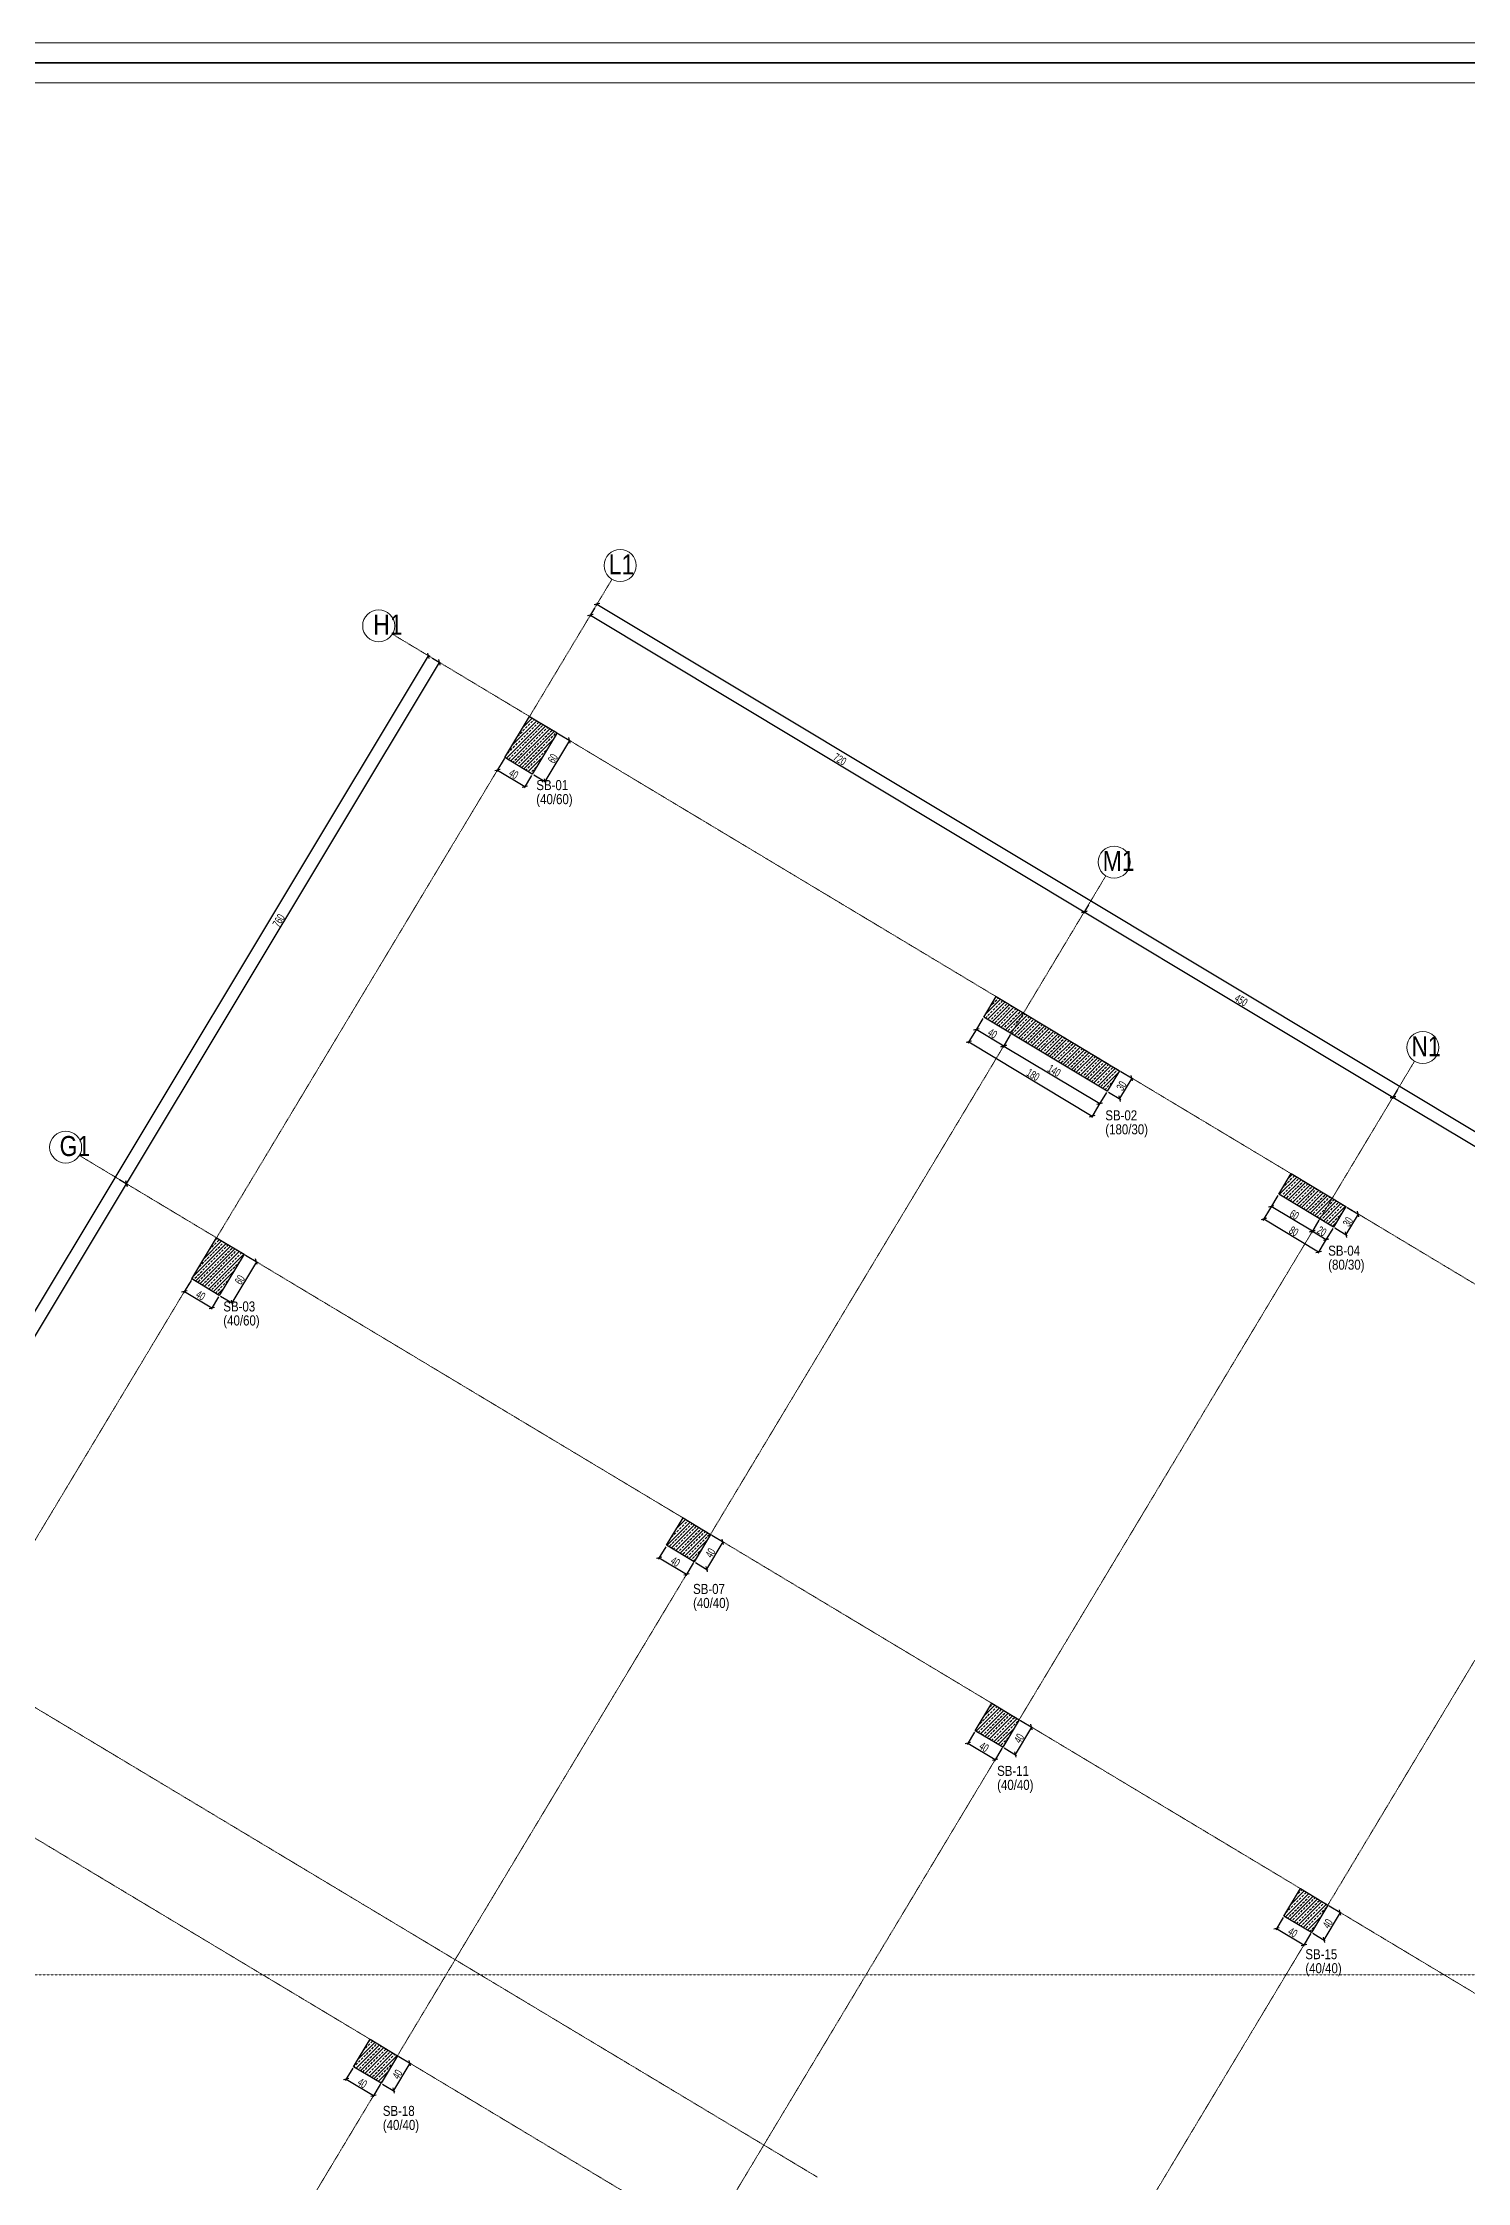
# Model space of a CAD drawing. Header units: millimetres. Extents: x -267 to 94375, y 6431 to 10838.
# Drawn here: x 43142 to 44922, y 8058 to 10732 of the extents above; entities that cross this region are included whole.
import ezdxf

# ---------------------------------------------------------------- set-up
doc = ezdxf.new("R2010")
doc.units = ezdxf.units.MM
doc.header["$LTSCALE"] = 0.0001
doc.linetypes.add('DASHED', pattern=[19.05, 12.7, -6.35])
for name, color, linetype, lineweight in [('AKS BALONU (BEYKENT)', 7, 'Continuous', 20), ('AKS CIZGISI (BEYKENT)', 252, 'DASHED', 20), ('AKS NO (BEYKENT)', 3, 'Continuous', 20), ('AKS OLCU (BEYKENT)', 200, 'Continuous', 20), ('KOLON (BEYKENT)', 3, 'Continuous', 30), ('KOLON ISMI (BEYKENT)', 91, 'Continuous', 20), ('OLCU (BEYKENT)', 14, 'Continuous', 20), ('SHEETSUMMARY-50', 152, 'Continuous', 20), ('SheetView', 40, 'Continuous', 20), ('SheetViewOut', 231, 'Continuous', 20), ('TARAMA (BEYKENT)', 252, 'Continuous', 25)]:
    doc.layers.add(name, color=color, linetype=linetype, lineweight=lineweight)
doc.styles.add('DSMOLC-50', font='bahnschrift light condensed', dxfattribs={"width": 0.75, "height": 10})
doc.styles.add('KLNOLC-50', font='bahnschrift light condensed', dxfattribs={"width": 0.75, "height": 10})
doc.styles.add('YAZI (BEYKENT)', font='')
doc.styles.get('YAZI (BEYKENT)').set_extended_font_data('Bahnschrift Light Condensed')
doc.dimstyles.new('DSMOLC-50', dxfattribs={"dimtxt": 10, "dimasz": 5, "dimexe": 2, "dimexo": 2, "dimgap": 1, "dimtad": 1, "dimdec": 1, "dimrnd": 0.5, "dimzin": 12, "dimdsep": 46, "dimtxsty": 'DSMOLC-50', "dimblk": 'OBLIQUE', "dimblk1": 'OBLIQUE', "dimblk2": 'OBLIQUE', "dimcen": 0, "dimclrt": 7, "dimadec": 0, "dimazin": 0, "dimtfac": 1, "dimtdec": 4, "dimtix": 1, "dimtmove": 2, "dimatfit": 3, "dimfxl": 1, "dimtzin": 0, "dimarcsym": 0})
doc.dimstyles.new('KLNOLC-50', dxfattribs={"dimtxt": 10, "dimasz": 5, "dimexe": 2, "dimexo": 2, "dimgap": 1, "dimtad": 1, "dimdec": 1, "dimrnd": 0.5, "dimzin": 12, "dimdsep": 46, "dimtxsty": 'KLNOLC-50', "dimblk": 'OBLIQUE', "dimblk1": 'OBLIQUE', "dimblk2": 'OBLIQUE', "dimcen": 0, "dimclrt": 7, "dimadec": 0, "dimazin": 0, "dimtfac": 1, "dimtdec": 4, "dimtix": 1, "dimtmove": 2, "dimatfit": 3, "dimfxl": 1, "dimtzin": 0, "dimarcsym": 0})
pattern_1 = [(45, (38345.936, 6088.7264), (-4.4194174, 4.4194174), []), (45, (38350.3556, 6088.7264), (-4.4194174, 4.4194174), [3.125, -1.5625])]

# ---------------------------------------------------------------- blocks, each defined once
blk = doc.blocks.new('_Oblique')
at = {"color": 0, "linetype": 'ByBlock', "lineweight": -2}
blk.add_line((-0.5, -0.5), (0.5, 0.5), dxfattribs=at)
blk = doc.blocks.new('*D311')
at = {"layer": 'AKS OLCU (BEYKENT)', "color": 0, "lineweight": -2, "transparency": 16777216}
for p, q in [((43831.6, 10025), (43825.4, 10014.7)), ((43826.4, 10016.4), (44443.7, 9645.8)), ((44448.8, 9654.4), (44442.7, 9644.1))]:
    blk.add_line(p, q, dxfattribs=at)
at = {"layer": 'DEFPOINTS', "color": 0, "lineweight": -3, "transparency": 16777216}
for p in [(43832.6, 10026.7), (44449.9, 9656.1), (44443.7, 9645.8)]:
    blk.add_point(p, dxfattribs=at)
at = {"layer": 'AKS OLCU (BEYKENT)', "color": 0, "lineweight": -2, "transparency": 16777216, "xscale": 5, "yscale": 5, "zscale": 5}
for p, rotation in [((43826.4, 10016.4), 149.0195588067114), ((44443.7, 9645.8), 329.0195588067115)]:
    blk.add_blockref('_Oblique', p, dxfattribs=dict(at, rotation=rotation))
at = {"layer": 'AKS OLCU (BEYKENT)', "color": 7, "transparency": 16777216, "insert": (44138.2, 9836.3), "char_height": 10, "attachment_point": 5, "rotation": 329.0196, "style": 'DSMOLC-50'}
blk.add_mtext('720', dxfattribs=at)
blk = doc.blocks.new('*D312')
at = {"layer": 'AKS OLCU (BEYKENT)', "color": 0, "lineweight": -2, "transparency": 16777216}
for p, q in [((44448.8, 9654.4), (44442.7, 9644.1)), ((44443.7, 9645.8), (44829.5, 9414.2)), ((44834.6, 9422.7), (44828.5, 9412.4))]:
    blk.add_line(p, q, dxfattribs=at)
at = {"layer": 'DEFPOINTS', "color": 0, "lineweight": -3, "transparency": 16777216}
for p in [(44449.9, 9656.1), (44829.5, 9414.2), (44835.7, 9424.4)]:
    blk.add_point(p, dxfattribs=at)
at = {"layer": 'AKS OLCU (BEYKENT)', "color": 0, "lineweight": -2, "transparency": 16777216, "xscale": 5, "yscale": 5, "zscale": 5}
for p, rotation in [((44443.7, 9645.8), 149.0195588067114), ((44829.5, 9414.2), 329.0195588067115)]:
    blk.add_blockref('_Oblique', p, dxfattribs=dict(at, rotation=rotation))
at = {"layer": 'AKS OLCU (BEYKENT)', "color": 7, "transparency": 16777216, "insert": (44639.7, 9535.2), "char_height": 10, "attachment_point": 5, "rotation": 329.0196, "style": 'DSMOLC-50'}
blk.add_mtext('450', dxfattribs=at)
blk = doc.blocks.new('*D313')
at = {"layer": 'AKS OLCU (BEYKENT)', "color": 0, "lineweight": -2, "transparency": 16777216}
for p, q in [((44834.6, 9422.7), (44828.5, 9412.4)), ((44829.5, 9414.2), (45215.3, 9182.5)), ((45220.4, 9191.1), (45214.3, 9180.8))]:
    blk.add_line(p, q, dxfattribs=at)
at = {"layer": 'DEFPOINTS', "color": 0, "lineweight": -3, "transparency": 16777216}
for p in [(44835.7, 9424.4), (45215.3, 9182.5), (45221.5, 9192.8)]:
    blk.add_point(p, dxfattribs=at)
at = {"layer": 'AKS OLCU (BEYKENT)', "color": 0, "lineweight": -2, "transparency": 16777216, "xscale": 5, "yscale": 5, "zscale": 5}
for p, rotation in [((44829.5, 9414.2), 149.0195588067114), ((45215.3, 9182.5), 329.0195588067115)]:
    blk.add_blockref('_Oblique', p, dxfattribs=dict(at, rotation=rotation))
at = {"layer": 'AKS OLCU (BEYKENT)', "color": 7, "transparency": 16777216, "insert": (45025.5, 9303.6), "char_height": 10, "attachment_point": 5, "rotation": 329.0196, "style": 'DSMOLC-50'}
blk.add_mtext('450', dxfattribs=at)
blk = doc.blocks.new('*D316')
at = {"layer": 'AKS OLCU (BEYKENT)', "color": 0, "lineweight": -2, "transparency": 16777216}
for p, q in [((43833.6, 10028.4), (43835.7, 10031.8)), ((43834.6, 10030.1), (46452.6, 8458.3)), ((46451.5, 8456.6), (46453.6, 8460))]:
    blk.add_line(p, q, dxfattribs=at)
at = {"layer": 'DEFPOINTS', "color": 0, "lineweight": -3, "transparency": 16777216}
for p in [(43832.6, 10026.7), (46450.5, 8454.9), (46452.6, 8458.3)]:
    blk.add_point(p, dxfattribs=at)
at = {"layer": 'AKS OLCU (BEYKENT)', "color": 0, "lineweight": -2, "transparency": 16777216, "xscale": 5, "yscale": 5, "zscale": 5}
for p, rotation in [((43834.6, 10030.1), 149.0195588067114), ((46452.6, 8458.3), 329.0195588067115)]:
    blk.add_blockref('_Oblique', p, dxfattribs=dict(at, rotation=rotation))
at = {"layer": 'AKS OLCU (BEYKENT)', "color": 7, "transparency": 16777216, "insert": (45146.7, 9249.5), "char_height": 10, "attachment_point": 5, "rotation": 329.0196, "style": 'DSMOLC-50'}
blk.add_mtext('3053.5', dxfattribs=at)
blk = doc.blocks.new('*D358')
at = {"layer": 'AKS OLCU (BEYKENT)', "color": 0, "lineweight": -2, "transparency": 16777216}
for p, q in [((42927.4, 8774.3), (43246.6, 9305.9)), ((43238, 9311), (43248.3, 9304.8)), ((42918.8, 8779.5), (42929.1, 8773.3))]:
    blk.add_line(p, q, dxfattribs=at)
at = {"layer": 'DEFPOINTS', "color": 0, "lineweight": -3, "transparency": 16777216}
for p in [(43236.3, 9312.1), (43246.6, 9305.9), (42917.1, 8780.5)]:
    blk.add_point(p, dxfattribs=at)
at = {"layer": 'AKS OLCU (BEYKENT)', "color": 0, "lineweight": -2, "transparency": 16777216, "xscale": 5, "yscale": 5, "zscale": 5}
for p, rotation in [((43246.6, 9305.9), 59.02005445016903), ((42927.4, 8774.3), 239.020054450169)]:
    blk.add_blockref('_Oblique', p, dxfattribs=dict(at, rotation=rotation))
at = {"layer": 'AKS OLCU (BEYKENT)', "color": 7, "transparency": 16777216, "insert": (43081.8, 9043.2), "char_height": 10, "attachment_point": 5, "rotation": 59.0201, "style": 'DSMOLC-50'}
blk.add_mtext('620', dxfattribs=at)
blk = doc.blocks.new('*D359')
at = {"layer": 'AKS OLCU (BEYKENT)', "color": 0, "lineweight": -2, "transparency": 16777216}
for p, q in [((43246.6, 9305.9), (43637.8, 9957.5)), ((43629.2, 9962.6), (43639.5, 9956.4)), ((43238, 9311), (43248.3, 9304.8))]:
    blk.add_line(p, q, dxfattribs=at)
at = {"layer": 'DEFPOINTS', "color": 0, "lineweight": -3, "transparency": 16777216}
for p in [(43627.5, 9963.6), (43637.8, 9957.5), (43236.3, 9312.1)]:
    blk.add_point(p, dxfattribs=at)
at = {"layer": 'AKS OLCU (BEYKENT)', "color": 0, "lineweight": -2, "transparency": 16777216, "xscale": 5, "yscale": 5, "zscale": 5}
for p, rotation in [((43637.8, 9957.5), 59.02005445016903), ((43246.6, 9305.9), 239.020054450169)]:
    blk.add_blockref('_Oblique', p, dxfattribs=dict(at, rotation=rotation))
at = {"layer": 'AKS OLCU (BEYKENT)', "color": 7, "transparency": 16777216, "insert": (43436.9, 9634.8), "char_height": 10, "attachment_point": 5, "rotation": 59.0201, "style": 'DSMOLC-50'}
blk.add_mtext('760', dxfattribs=at)
blk = doc.blocks.new('*D360')
at = {"layer": 'AKS OLCU (BEYKENT)', "color": 0, "lineweight": -2, "transparency": 16777216}
for p, q in [((42494.2, 8083.9), (43624, 9965.7)), ((43625.8, 9964.7), (43622.3, 9966.7)), ((42495.9, 8082.8), (42492.5, 8084.9))]:
    blk.add_line(p, q, dxfattribs=at)
at = {"layer": 'DEFPOINTS', "color": 0, "lineweight": -3, "transparency": 16777216}
for p in [(43624, 9965.7), (43627.5, 9963.6), (42497.6, 8081.8)]:
    blk.add_point(p, dxfattribs=at)
at = {"layer": 'AKS OLCU (BEYKENT)', "color": 0, "lineweight": -2, "transparency": 16777216, "xscale": 5, "yscale": 5, "zscale": 5}
for p, rotation in [((43624, 9965.7), 59.02005445016903), ((42494.2, 8083.9), 239.020054450169)]:
    blk.add_blockref('_Oblique', p, dxfattribs=dict(at, rotation=rotation))
at = {"layer": 'AKS OLCU (BEYKENT)', "color": 7, "transparency": 16777216, "insert": (43053.9, 9027.9), "char_height": 10, "attachment_point": 5, "rotation": 59.0201, "style": 'DSMOLC-50'}
blk.add_mtext('2195', dxfattribs=at)
blk = doc.blocks.new('*D481')
at = {"layer": 'DEFPOINTS', "color": 0, "lineweight": -3, "transparency": 16777216}
for p in [(43393.5, 9217.7), (43362.6, 9166.3), (43378.1, 9157)]:
    blk.add_point(p, dxfattribs=at)
at = {"layer": 'OLCU (BEYKENT)', "color": 0, "lineweight": -2, "transparency": 16777216}
for p, q in [((43408.9, 9208.4), (43378.1, 9157)), ((43395.2, 9216.6), (43410.6, 9207.4)), ((43364.3, 9165.2), (43379.8, 9156))]:
    blk.add_line(p, q, dxfattribs=at)
at = {"layer": 'OLCU (BEYKENT)', "color": 0, "lineweight": -2, "transparency": 16777216, "xscale": 5, "yscale": 5, "zscale": 5}
for p, rotation in [((43408.9, 9208.4), 59.02014529355359), ((43378.1, 9157), 239.0201452935536)]:
    blk.add_blockref('_Oblique', p, dxfattribs=dict(at, rotation=rotation))
at = {"layer": 'OLCU (BEYKENT)', "color": 7, "transparency": 16777216, "insert": (43388.3, 9185.8), "char_height": 10, "attachment_point": 5, "rotation": 59.0201, "style": 'KLNOLC-50'}
blk.add_mtext('60', dxfattribs=at)
blk = doc.blocks.new('*D482')
at = {"layer": 'DEFPOINTS', "color": 0, "lineweight": -3, "transparency": 16777216}
for p in [(43328.3, 9186.8), (43353.3, 9150.7), (43362.6, 9166.3)]:
    blk.add_point(p, dxfattribs=at)
at = {"layer": 'OLCU (BEYKENT)', "color": 0, "lineweight": -2, "transparency": 16777216}
for p, q in [((43327.3, 9185.1), (43318, 9169.6)), ((43319, 9171.3), (43353.3, 9150.7)), ((43361.6, 9164.5), (43352.3, 9149))]:
    blk.add_line(p, q, dxfattribs=at)
at = {"layer": 'OLCU (BEYKENT)', "color": 0, "lineweight": -2, "transparency": 16777216, "xscale": 5, "yscale": 5, "zscale": 5}
for p, rotation in [((43319, 9171.3), 149.0201452935129), ((43353.3, 9150.7), 329.0201452935129)]:
    blk.add_blockref('_Oblique', p, dxfattribs=dict(at, rotation=rotation))
at = {"layer": 'OLCU (BEYKENT)', "color": 7, "transparency": 16777216, "insert": (43339.3, 9166.3), "char_height": 10, "attachment_point": 5, "rotation": 329.0201, "style": 'KLNOLC-50'}
blk.add_mtext('40', dxfattribs=at)
blk = doc.blocks.new('*D483')
at = {"layer": 'DEFPOINTS', "color": 0, "lineweight": -3, "transparency": 16777216}
for p in [(43784.7, 9869.3), (43753.8, 9817.9), (43769.3, 9808.6)]:
    blk.add_point(p, dxfattribs=at)
at = {"layer": 'OLCU (BEYKENT)', "color": 0, "lineweight": -2, "transparency": 16777216}
for p, q in [((43786.4, 9868.2), (43801.9, 9859)), ((43800.2, 9860), (43769.3, 9808.6)), ((43755.6, 9816.8), (43771, 9807.6))]:
    blk.add_line(p, q, dxfattribs=at)
at = {"layer": 'OLCU (BEYKENT)', "color": 0, "lineweight": -2, "transparency": 16777216, "xscale": 5, "yscale": 5, "zscale": 5}
for p, rotation in [((43800.2, 9860), 59.02014529355423), ((43769.3, 9808.6), 239.0201452935542)]:
    blk.add_blockref('_Oblique', p, dxfattribs=dict(at, rotation=rotation))
at = {"layer": 'OLCU (BEYKENT)', "color": 7, "transparency": 16777216, "insert": (43779.5, 9837.4), "char_height": 10, "attachment_point": 5, "rotation": 59.0201, "style": 'KLNOLC-50'}
blk.add_mtext('60', dxfattribs=at)
blk = doc.blocks.new('*D484')
at = {"layer": 'DEFPOINTS', "color": 0, "lineweight": -3, "transparency": 16777216}
for p in [(43719.5, 9838.4), (43753.8, 9817.9), (43744.5, 9802.3)]:
    blk.add_point(p, dxfattribs=at)
at = {"layer": 'OLCU (BEYKENT)', "color": 0, "lineweight": -2, "transparency": 16777216}
for p, q in [((43718.5, 9836.7), (43709.2, 9821.2)), ((43710.2, 9822.9), (43744.5, 9802.3)), ((43752.8, 9816.1), (43743.5, 9800.6))]:
    blk.add_line(p, q, dxfattribs=at)
at = {"layer": 'OLCU (BEYKENT)', "color": 0, "lineweight": -2, "transparency": 16777216, "xscale": 5, "yscale": 5, "zscale": 5}
for p, rotation in [((43710.2, 9822.9), 149.0201452935129), ((43744.5, 9802.3), 329.0201452935129)]:
    blk.add_blockref('_Oblique', p, dxfattribs=dict(at, rotation=rotation))
at = {"layer": 'OLCU (BEYKENT)', "color": 7, "transparency": 16777216, "insert": (43730.5, 9817.9), "char_height": 10, "attachment_point": 5, "rotation": 329.0201, "style": 'KLNOLC-50'}
blk.add_mtext('40', dxfattribs=at)
blk = doc.blocks.new('*D485')
at = {"layer": 'DEFPOINTS', "color": 0, "lineweight": -3, "transparency": 16777216}
for p in [(43585.3, 8216.1), (43564.7, 8181.8), (43580.2, 8172.5)]:
    blk.add_point(p, dxfattribs=at)
at = {"layer": 'OLCU (BEYKENT)', "color": 0, "lineweight": -2, "transparency": 16777216}
for p, q in [((43587, 8215), (43602.5, 8205.8)), ((43600.7, 8206.8), (43580.2, 8172.5)), ((43566.4, 8180.7), (43581.9, 8171.5))]:
    blk.add_line(p, q, dxfattribs=at)
at = {"layer": 'OLCU (BEYKENT)', "color": 0, "lineweight": -2, "transparency": 16777216, "xscale": 5, "yscale": 5, "zscale": 5}
for p, rotation in [((43600.7, 8206.8), 59.02014529355534), ((43580.2, 8172.5), 239.0201452935553)]:
    blk.add_blockref('_Oblique', p, dxfattribs=dict(at, rotation=rotation))
at = {"layer": 'OLCU (BEYKENT)', "color": 7, "transparency": 16777216, "insert": (43585.2, 8192.8), "char_height": 10, "attachment_point": 5, "rotation": 59.0201, "style": 'KLNOLC-50'}
blk.add_mtext('40', dxfattribs=at)
blk = doc.blocks.new('*D486')
at = {"layer": 'DEFPOINTS', "color": 0, "lineweight": -3, "transparency": 16777216}
for p in [(43530.4, 8202.4), (43555.4, 8166.3), (43564.7, 8181.8)]:
    blk.add_point(p, dxfattribs=at)
at = {"layer": 'OLCU (BEYKENT)', "color": 0, "lineweight": -2, "transparency": 16777216}
for p, q in [((43529.4, 8200.7), (43520.1, 8185.2)), ((43521.1, 8186.9), (43555.4, 8166.3)), ((43563.7, 8180.1), (43554.4, 8164.6))]:
    blk.add_line(p, q, dxfattribs=at)
at = {"layer": 'OLCU (BEYKENT)', "color": 0, "lineweight": -2, "transparency": 16777216, "xscale": 5, "yscale": 5, "zscale": 5}
for p, rotation in [((43521.1, 8186.9), 149.0201452935129), ((43555.4, 8166.3), 329.0201452935128)]:
    blk.add_blockref('_Oblique', p, dxfattribs=dict(at, rotation=rotation))
at = {"layer": 'OLCU (BEYKENT)', "color": 7, "transparency": 16777216, "insert": (43541.4, 8181.8), "char_height": 10, "attachment_point": 5, "rotation": 329.0201, "style": 'KLNOLC-50'}
blk.add_mtext('40', dxfattribs=at)
blk = doc.blocks.new('*D487')
at = {"layer": 'DEFPOINTS', "color": 0, "lineweight": -3, "transparency": 16777216}
for p in [(43976.5, 8867.7), (43955.9, 8833.4), (43971.4, 8824.1)]:
    blk.add_point(p, dxfattribs=at)
at = {"layer": 'OLCU (BEYKENT)', "color": 0, "lineweight": -2, "transparency": 16777216}
for p, q in [((43992, 8858.4), (43971.4, 8824.1)), ((43978.2, 8866.6), (43993.7, 8857.4)), ((43957.6, 8832.3), (43973.1, 8823.1))]:
    blk.add_line(p, q, dxfattribs=at)
at = {"layer": 'OLCU (BEYKENT)', "color": 0, "lineweight": -2, "transparency": 16777216, "xscale": 5, "yscale": 5, "zscale": 5}
for p, rotation in [((43992, 8858.4), 59.02014529355359), ((43971.4, 8824.1), 239.0201452935536)]:
    blk.add_blockref('_Oblique', p, dxfattribs=dict(at, rotation=rotation))
at = {"layer": 'OLCU (BEYKENT)', "color": 7, "transparency": 16777216, "insert": (43976.4, 8844.4), "char_height": 10, "attachment_point": 5, "rotation": 59.0201, "style": 'KLNOLC-50'}
blk.add_mtext('40', dxfattribs=at)
blk = doc.blocks.new('*D488')
at = {"layer": 'DEFPOINTS', "color": 0, "lineweight": -3, "transparency": 16777216}
for p in [(43921.6, 8854), (43955.9, 8833.4), (43946.6, 8817.9)]:
    blk.add_point(p, dxfattribs=at)
at = {"layer": 'OLCU (BEYKENT)', "color": 0, "lineweight": -2, "transparency": 16777216}
for p, q in [((43920.6, 8852.2), (43911.3, 8836.7)), ((43912.3, 8838.5), (43946.6, 8817.9)), ((43954.9, 8831.7), (43945.6, 8816.1))]:
    blk.add_line(p, q, dxfattribs=at)
at = {"layer": 'OLCU (BEYKENT)', "color": 0, "lineweight": -2, "transparency": 16777216, "xscale": 5, "yscale": 5, "zscale": 5}
for p, rotation in [((43912.3, 8838.5), 149.0201452935129), ((43946.6, 8817.9), 329.0201452935129)]:
    blk.add_blockref('_Oblique', p, dxfattribs=dict(at, rotation=rotation))
at = {"layer": 'OLCU (BEYKENT)', "color": 7, "transparency": 16777216, "insert": (43932.6, 8833.4), "char_height": 10, "attachment_point": 5, "rotation": 329.0201, "style": 'KLNOLC-50'}
blk.add_mtext('40', dxfattribs=at)
blk = doc.blocks.new('*D489')
at = {"layer": 'DEFPOINTS', "color": 0, "lineweight": -3, "transparency": 16777216}
for p in [(44362.3, 8636), (44341.7, 8601.7), (44357.2, 8592.5)]:
    blk.add_point(p, dxfattribs=at)
at = {"layer": 'OLCU (BEYKENT)', "color": 0, "lineweight": -2, "transparency": 16777216}
for p, q in [((44377.8, 8626.8), (44357.2, 8592.5)), ((44364, 8635), (44379.5, 8625.7)), ((44343.4, 8600.7), (44358.9, 8591.4))]:
    blk.add_line(p, q, dxfattribs=at)
at = {"layer": 'OLCU (BEYKENT)', "color": 0, "lineweight": -2, "transparency": 16777216, "xscale": 5, "yscale": 5, "zscale": 5}
for p, rotation in [((44377.8, 8626.8), 59.02014529355807), ((44357.2, 8592.5), 239.0201452935581)]:
    blk.add_blockref('_Oblique', p, dxfattribs=dict(at, rotation=rotation))
at = {"layer": 'OLCU (BEYKENT)', "color": 7, "transparency": 16777216, "insert": (44362.2, 8612.7), "char_height": 10, "attachment_point": 5, "rotation": 59.0201, "style": 'KLNOLC-50'}
blk.add_mtext('40', dxfattribs=at)
blk = doc.blocks.new('*D490')
at = {"layer": 'DEFPOINTS', "color": 0, "lineweight": -3, "transparency": 16777216}
for p in [(44307.4, 8622.3), (44332.4, 8586.2), (44341.7, 8601.7)]:
    blk.add_point(p, dxfattribs=at)
at = {"layer": 'OLCU (BEYKENT)', "color": 0, "lineweight": -2, "transparency": 16777216}
for p, q in [((44306.4, 8620.6), (44297.1, 8605.1)), ((44298.1, 8606.8), (44332.4, 8586.2)), ((44340.7, 8600), (44331.4, 8584.5))]:
    blk.add_line(p, q, dxfattribs=at)
at = {"layer": 'OLCU (BEYKENT)', "color": 0, "lineweight": -2, "transparency": 16777216, "xscale": 5, "yscale": 5, "zscale": 5}
for p, rotation in [((44298.1, 8606.8), 149.0201452935129), ((44332.4, 8586.2), 329.0201452935129)]:
    blk.add_blockref('_Oblique', p, dxfattribs=dict(at, rotation=rotation))
at = {"layer": 'OLCU (BEYKENT)', "color": 7, "transparency": 16777216, "insert": (44318.4, 8601.8), "char_height": 10, "attachment_point": 5, "rotation": 329.0201, "style": 'KLNOLC-50'}
blk.add_mtext('40', dxfattribs=at)
blk = doc.blocks.new('*D491')
at = {"layer": 'DEFPOINTS', "color": 0, "lineweight": -3, "transparency": 16777216}
for p in [(44748.1, 8404.4), (44727.5, 8370.1), (44743, 8360.8)]:
    blk.add_point(p, dxfattribs=at)
at = {"layer": 'OLCU (BEYKENT)', "color": 0, "lineweight": -2, "transparency": 16777216}
for p, q in [((44749.8, 8403.4), (44765.3, 8394.1)), ((44763.6, 8395.1), (44743, 8360.8)), ((44729.2, 8369.1), (44744.7, 8359.8))]:
    blk.add_line(p, q, dxfattribs=at)
at = {"layer": 'OLCU (BEYKENT)', "color": 0, "lineweight": -2, "transparency": 16777216, "xscale": 5, "yscale": 5, "zscale": 5}
for p, rotation in [((44763.6, 8395.1), 59.02014529355807), ((44743, 8360.8), 239.0201452935581)]:
    blk.add_blockref('_Oblique', p, dxfattribs=dict(at, rotation=rotation))
at = {"layer": 'OLCU (BEYKENT)', "color": 7, "transparency": 16777216, "insert": (44748, 8381.1), "char_height": 10, "attachment_point": 5, "rotation": 59.0201, "style": 'KLNOLC-50'}
blk.add_mtext('40', dxfattribs=at)
blk = doc.blocks.new('*D492')
at = {"layer": 'DEFPOINTS', "color": 0, "lineweight": -3, "transparency": 16777216}
for p in [(44693.2, 8390.7), (44727.5, 8370.1), (44718.2, 8354.6)]:
    blk.add_point(p, dxfattribs=at)
at = {"layer": 'OLCU (BEYKENT)', "color": 0, "lineweight": -2, "transparency": 16777216}
for p, q in [((44692.2, 8389), (44682.9, 8373.5)), ((44683.9, 8375.2), (44718.2, 8354.6)), ((44726.5, 8368.4), (44717.2, 8352.9))]:
    blk.add_line(p, q, dxfattribs=at)
at = {"layer": 'OLCU (BEYKENT)', "color": 0, "lineweight": -2, "transparency": 16777216, "xscale": 5, "yscale": 5, "zscale": 5}
for p, rotation in [((44683.9, 8375.2), 149.0201452935129), ((44718.2, 8354.6), 329.0201452935129)]:
    blk.add_blockref('_Oblique', p, dxfattribs=dict(at, rotation=rotation))
at = {"layer": 'OLCU (BEYKENT)', "color": 7, "transparency": 16777216, "insert": (44704.2, 8370.1), "char_height": 10, "attachment_point": 5, "rotation": 329.0201, "style": 'KLNOLC-50'}
blk.add_mtext('40', dxfattribs=at)
blk = doc.blocks.new('*D499')
at = {"layer": 'DEFPOINTS', "color": 0, "lineweight": -3, "transparency": 16777216}
for p in [(44487.7, 9447.2), (44472.3, 9421.5), (44487.8, 9412.2)]:
    blk.add_point(p, dxfattribs=at)
at = {"layer": 'OLCU (BEYKENT)', "color": 0, "lineweight": -2, "transparency": 16777216}
for p, q in [((44489.4, 9446.1), (44504.9, 9436.9)), ((44474, 9420.5), (44489.5, 9411.2)), ((44503.2, 9437.9), (44487.8, 9412.2))]:
    blk.add_line(p, q, dxfattribs=at)
at = {"layer": 'OLCU (BEYKENT)', "color": 0, "lineweight": -2, "transparency": 16777216, "xscale": 5, "yscale": 5, "zscale": 5}
for p, rotation in [((44503.2, 9437.9), 59.02014529355247), ((44487.8, 9412.2), 239.0201452935525)]:
    blk.add_blockref('_Oblique', p, dxfattribs=dict(at, rotation=rotation))
at = {"layer": 'OLCU (BEYKENT)', "color": 7, "transparency": 16777216, "insert": (44490.2, 9428.2), "char_height": 10, "attachment_point": 5, "rotation": 59.0201, "style": 'KLNOLC-50'}
blk.add_mtext('30', dxfattribs=at)
blk = doc.blocks.new('*D500')
at = {"layer": 'DEFPOINTS', "color": 0, "lineweight": -3, "transparency": 16777216}
for p in [(44352.3, 9493.5), (44472.3, 9421.5), (44463, 9406)]:
    blk.add_point(p, dxfattribs=at)
at = {"layer": 'OLCU (BEYKENT)', "color": 0, "lineweight": -2, "transparency": 16777216}
for p, q in [((44351.2, 9491.8), (44341.9, 9476.3)), ((44343, 9478), (44463, 9406)), ((44471.3, 9419.8), (44462, 9404.3))]:
    blk.add_line(p, q, dxfattribs=at)
at = {"layer": 'OLCU (BEYKENT)', "color": 0, "lineweight": -2, "transparency": 16777216, "xscale": 5, "yscale": 5, "zscale": 5}
for p, rotation in [((44343, 9478), 149.0201452935129), ((44463, 9406), 329.0201452935129)]:
    blk.add_blockref('_Oblique', p, dxfattribs=dict(at, rotation=rotation))
at = {"layer": 'OLCU (BEYKENT)', "color": 7, "transparency": 16777216, "insert": (44406.1, 9447.2), "char_height": 10, "attachment_point": 5, "rotation": 329.0201, "style": 'KLNOLC-50'}
blk.add_mtext('140', dxfattribs=at)
blk = doc.blocks.new('*D501')
at = {"layer": 'DEFPOINTS', "color": 0, "lineweight": -3, "transparency": 16777216}
for p in [(44308.7, 9498.6), (44453.7, 9390.5), (44463, 9406)]:
    blk.add_point(p, dxfattribs=at)
at = {"layer": 'OLCU (BEYKENT)', "color": 0, "lineweight": -2, "transparency": 16777216}
for p, q in [((44307.6, 9496.9), (44298.3, 9481.4)), ((44299.4, 9483.1), (44453.7, 9390.5)), ((44462, 9404.3), (44452.6, 9388.7))]:
    blk.add_line(p, q, dxfattribs=at)
at = {"layer": 'OLCU (BEYKENT)', "color": 0, "lineweight": -2, "transparency": 16777216, "xscale": 5, "yscale": 5, "zscale": 5}
for p, rotation in [((44299.4, 9483.1), 149.0201452935129), ((44453.7, 9390.5), 329.0201452935128)]:
    blk.add_blockref('_Oblique', p, dxfattribs=dict(at, rotation=rotation))
at = {"layer": 'OLCU (BEYKENT)', "color": 7, "transparency": 16777216, "insert": (44379.7, 9442), "char_height": 10, "attachment_point": 5, "rotation": 329.0201, "style": 'KLNOLC-50'}
blk.add_mtext('180', dxfattribs=at)
blk = doc.blocks.new('*D502')
at = {"layer": 'DEFPOINTS', "color": 0, "lineweight": -3, "transparency": 16777216}
for p in [(44308.7, 9498.6), (44318, 9514.1), (44352.3, 9493.5)]:
    blk.add_point(p, dxfattribs=at)
at = {"layer": 'OLCU (BEYKENT)', "color": 0, "lineweight": -2, "transparency": 16777216}
for p, q in [((44317, 9512.4), (44307.6, 9496.9)), ((44343, 9478), (44308.7, 9498.6)), ((44351.2, 9491.8), (44341.9, 9476.3))]:
    blk.add_line(p, q, dxfattribs=at)
at = {"layer": 'OLCU (BEYKENT)', "color": 0, "lineweight": -2, "transparency": 16777216, "xscale": 5, "yscale": 5, "zscale": 5}
for p, rotation in [((44308.7, 9498.6), 149.0201452935129), ((44343, 9478), 329.0201452935129)]:
    blk.add_blockref('_Oblique', p, dxfattribs=dict(at, rotation=rotation))
at = {"layer": 'OLCU (BEYKENT)', "color": 7, "lineweight": -3, "transparency": 16777216, "insert": (44329, 9493.6), "char_height": 10, "attachment_point": 5, "rotation": 329.0201, "style": 'KLNOLC-50'}
blk.add_mtext('40', dxfattribs=at)
blk = doc.blocks.new('*D503')
at = {"layer": 'DEFPOINTS', "color": 0, "lineweight": -3, "transparency": 16777216}
for p in [(44755.2, 9251.6), (44770.7, 9277.3), (44770.7, 9242.3)]:
    blk.add_point(p, dxfattribs=at)
at = {"layer": 'OLCU (BEYKENT)', "color": 0, "lineweight": -2, "transparency": 16777216}
for p, q in [((44786.1, 9268), (44770.7, 9242.3)), ((44772.4, 9276.3), (44787.8, 9267)), ((44757, 9250.6), (44772.4, 9241.3))]:
    blk.add_line(p, q, dxfattribs=at)
at = {"layer": 'OLCU (BEYKENT)', "color": 0, "lineweight": -2, "transparency": 16777216, "xscale": 5, "yscale": 5, "zscale": 5}
for p, rotation in [((44786.1, 9268), 59.02014529355166), ((44770.7, 9242.3), 239.0201452935517)]:
    blk.add_blockref('_Oblique', p, dxfattribs=dict(at, rotation=rotation))
at = {"layer": 'OLCU (BEYKENT)', "color": 7, "transparency": 16777216, "insert": (44773.2, 9258.3), "char_height": 10, "attachment_point": 5, "rotation": 59.0201, "style": 'KLNOLC-50'}
blk.add_mtext('30', dxfattribs=at)
blk = doc.blocks.new('*D504')
at = {"layer": 'DEFPOINTS', "color": 0, "lineweight": -3, "transparency": 16777216}
for p in [(44738.1, 9261.9), (44755.2, 9251.6), (44745.9, 9236.1)]:
    blk.add_point(p, dxfattribs=at)
at = {"layer": 'OLCU (BEYKENT)', "color": 0, "lineweight": -2, "transparency": 16777216}
for p, q in [((44737, 9260.2), (44727.7, 9244.7)), ((44728.8, 9246.4), (44745.9, 9236.1)), ((44754.2, 9249.9), (44744.9, 9234.4))]:
    blk.add_line(p, q, dxfattribs=at)
at = {"layer": 'OLCU (BEYKENT)', "color": 0, "lineweight": -2, "transparency": 16777216, "xscale": 5, "yscale": 5, "zscale": 5}
for p, rotation in [((44728.8, 9246.4), 149.0201452935129), ((44745.9, 9236.1), 329.0201452935129)]:
    blk.add_blockref('_Oblique', p, dxfattribs=dict(at, rotation=rotation))
at = {"layer": 'OLCU (BEYKENT)', "color": 7, "transparency": 16777216, "insert": (44740.5, 9246.5), "char_height": 10, "attachment_point": 5, "rotation": 329.0201, "style": 'KLNOLC-50'}
blk.add_mtext('20', dxfattribs=at)
blk = doc.blocks.new('*D505')
at = {"layer": 'DEFPOINTS', "color": 0, "lineweight": -3, "transparency": 16777216}
for p in [(44677.3, 9277.3), (44745.9, 9236.1), (44736.6, 9220.6)]:
    blk.add_point(p, dxfattribs=at)
at = {"layer": 'OLCU (BEYKENT)', "color": 0, "lineweight": -2, "transparency": 16777216}
for p, q in [((44676.3, 9275.6), (44667, 9260.1)), ((44668, 9261.8), (44736.6, 9220.6)), ((44744.9, 9234.4), (44735.6, 9218.9))]:
    blk.add_line(p, q, dxfattribs=at)
at = {"layer": 'OLCU (BEYKENT)', "color": 0, "lineweight": -2, "transparency": 16777216, "xscale": 5, "yscale": 5, "zscale": 5}
for p, rotation in [((44668, 9261.8), 149.0201452935129), ((44736.6, 9220.6), 329.0201452935129)]:
    blk.add_blockref('_Oblique', p, dxfattribs=dict(at, rotation=rotation))
at = {"layer": 'OLCU (BEYKENT)', "color": 7, "transparency": 16777216, "insert": (44705.5, 9246.4), "char_height": 10, "attachment_point": 5, "rotation": 329.0201, "style": 'KLNOLC-50'}
blk.add_mtext('80', dxfattribs=at)
blk = doc.blocks.new('*D506')
at = {"layer": 'DEFPOINTS', "color": 0, "lineweight": -3, "transparency": 16777216}
for p in [(44686.7, 9292.8), (44677.3, 9277.3), (44738.1, 9261.9)]:
    blk.add_point(p, dxfattribs=at)
at = {"layer": 'OLCU (BEYKENT)', "color": 0, "lineweight": -2, "transparency": 16777216}
for p, q in [((44685.6, 9291.1), (44676.3, 9275.6)), ((44728.8, 9246.4), (44677.3, 9277.3)), ((44737, 9260.2), (44727.7, 9244.7))]:
    blk.add_line(p, q, dxfattribs=at)
at = {"layer": 'OLCU (BEYKENT)', "color": 0, "lineweight": -2, "transparency": 16777216, "xscale": 5, "yscale": 5, "zscale": 5}
for p, rotation in [((44677.3, 9277.3), 149.0201452935129), ((44728.8, 9246.4), 329.0201452935129)]:
    blk.add_blockref('_Oblique', p, dxfattribs=dict(at, rotation=rotation))
at = {"layer": 'OLCU (BEYKENT)', "color": 7, "lineweight": -3, "transparency": 16777216, "insert": (44706.2, 9267.1), "char_height": 10, "attachment_point": 5, "rotation": 329.0201, "style": 'KLNOLC-50'}
blk.add_mtext('60', dxfattribs=at)

msp = doc.modelspace()

# ---------------------------------------------------------------- hatches: boundary and pattern name
at = {"layer": 'TARAMA (BEYKENT)'}
h = msp.add_hatch(dxfattribs=at)
h.set_pattern_fill('ANSI33', color=256, style=0, pattern_type=0)
h.set_pattern_definition(pattern_1)
h.paths.add_polyline_path([(43750.42, 9889.85), (43784.71, 9869.26), (43753.83, 9817.82), (43719.54, 9838.41)], flags=0)
h = msp.add_hatch(dxfattribs=at)
h.set_pattern_fill('ANSI33', color=256, style=0, pattern_type=0)
h.set_pattern_definition(pattern_1)
h.paths.add_polyline_path([(44333.41, 9539.82), (44487.74, 9447.17), (44472.29, 9421.45), (44317.97, 9514.1)], flags=0)
h = msp.add_hatch(dxfattribs=at)
h.set_pattern_fill('ANSI33', color=256, style=0, pattern_type=0)
h.set_pattern_definition(pattern_1)
h.paths.add_polyline_path([(44702.07, 9318.48), (44770.66, 9277.3), (44755.22, 9251.58), (44686.63, 9292.76)], flags=0)
h = msp.add_hatch(dxfattribs=at)
h.set_pattern_fill('ANSI33', color=256, style=0, pattern_type=0)
h.set_pattern_definition(pattern_1)
h.paths.add_polyline_path([(43359.22, 9238.27), (43393.51, 9217.68), (43362.62, 9166.24), (43328.33, 9186.83)], flags=0)
h = msp.add_hatch(dxfattribs=at)
h.set_pattern_fill('ANSI33', color=256, style=0, pattern_type=0)
h.set_pattern_definition(pattern_1)
h.paths.add_polyline_path([(43942.21, 8888.24), (43976.5, 8867.65), (43955.91, 8833.36), (43921.62, 8853.95)], flags=0)
h = msp.add_hatch(dxfattribs=at)
h.set_pattern_fill('ANSI33', color=256, style=0, pattern_type=0)
h.set_pattern_definition(pattern_1)
h.paths.add_polyline_path([(44328.01, 8656.61), (44362.31, 8636.02), (44341.72, 8601.72), (44307.42, 8622.31)], flags=0)
h = msp.add_hatch(dxfattribs=at)
h.set_pattern_fill('ANSI33', color=256, style=0, pattern_type=0)
h.set_pattern_definition(pattern_1)
h.paths.add_polyline_path([(44713.81, 8424.98), (44748.1, 8404.39), (44727.51, 8370.09), (44693.22, 8390.68)], flags=0)
h = msp.add_hatch(dxfattribs=at)
h.set_pattern_fill('ANSI33', color=256, style=0, pattern_type=0)
h.set_pattern_definition(pattern_1)
h.paths.add_polyline_path([(43551, 8236.66), (43585.3, 8216.07), (43564.71, 8181.78), (43530.41, 8202.37)], flags=0)

# ---------------------------------------------------------------- linework, layer by layer
at = {"layer": 'AKS BALONU (BEYKENT)'}
for centre in [(43863.67, 10078.46), (43561.8, 10003.07), (44480.95, 9707.85), (44866.76, 9476.21), (43170.59, 9351.48)]:
    msp.add_circle(centre, 20, dxfattribs=at)
at = {"layer": 'AKS CIZGISI (BEYKENT)'}
for p, q in [((43853.37, 10061.32), (42310.54, 7491.62)), ((43578.95, 9992.77), (46367.9, 8318.33)), ((44470.66, 9690.7), (43345.15, 7816.1)), ((44856.46, 9459.07), (43833.08, 7754.56)), ((43187.74, 9341.19), (45472.34, 7969.59)), ((45242.27, 9227.43), (44379.04, 7789.68)), ((42868.6, 8809.64), (44110.27, 8064.18)), ((42796.53, 8689.61), (44038.2, 7944.15)), ((42759.87, 8317.3), (46582.9, 8317.3))]:
    msp.add_line(p, q, dxfattribs=at)
at = {"layer": 'KOLON (BEYKENT)'}
for points in [[(43750.42, 9889.85), (43784.71, 9869.26), (43753.83, 9817.82), (43719.54, 9838.41)], [(44333.41, 9539.82), (44487.74, 9447.17), (44472.29, 9421.45), (44317.97, 9514.1)], [(44702.07, 9318.48), (44770.66, 9277.3), (44755.22, 9251.58), (44686.63, 9292.76)], [(43359.22, 9238.27), (43393.51, 9217.68), (43362.62, 9166.24), (43328.33, 9186.83)], [(43942.21, 8888.24), (43976.5, 8867.65), (43955.91, 8833.36), (43921.62, 8853.95)], [(44328.01, 8656.61), (44362.31, 8636.02), (44341.72, 8601.72), (44307.42, 8622.31)], [(44713.81, 8424.98), (44748.1, 8404.39), (44727.51, 8370.09), (44693.22, 8390.68)], [(43551, 8236.66), (43585.3, 8216.07), (43564.71, 8181.78), (43530.41, 8202.37)]]:
    msp.add_lwpolyline(points, close=True, dxfattribs=at)
at = {"layer": 'SHEETSUMMARY-50', "const_width": 2, "flags": 128}
msp.add_lwpolyline([(39580.33, 6556.81), (57139.42, 6556.81), (57139.42, 10706.81), (39580.33, 10706.81)], close=True, dxfattribs=at)
at = {"layer": 'SheetView'}
msp.add_lwpolyline([(39605.33, 6581.81), (56514.42, 6581.81), (56514.42, 10681.81), (39605.33, 10681.81)], close=True, dxfattribs=at)
at = {"layer": 'SheetViewOut'}
msp.add_lwpolyline([(39555.33, 6531.81), (57164.42, 6531.81), (57164.42, 10731.81), (39555.33, 10731.81)], close=True, dxfattribs=at)

# ---------------------------------------------------------------- texts
at = {"layer": 'AKS NO (BEYKENT)', "style": 'YAZI (BEYKENT)'}
for s, p in [('L1', (43849.44, 10067.46)), ('H1', (43555.02, 9992.07)), ('M1', (44466.72, 9696.85)), ('N1', (44852.54, 9465.21)), ('G1', (43163, 9340.48))]:
    msp.add_text(s, height=25, dxfattribs=at).set_placement(p)
at = {"layer": 'KOLON ISMI (BEYKENT)', "style": 'YAZI (BEYKENT)'}
for s, p in [('SB-01', (43758.83, 9797.82)), ('(40/60)', (43758.83, 9780.32)), ('SB-02', (44469.98, 9385.11)), ('(180/30)', (44469.98, 9367.61)), ('SB-04', (44748.55, 9215.98)), ('(80/30)', (44748.55, 9198.48)), ('SB-03', (43367.63, 9146.24)), ('(40/60)', (43367.63, 9128.74)), ('SB-07', (43954.75, 8793.18)), ('(40/40)', (43954.75, 8775.68)), ('SB-11', (44334.79, 8565.86)), ('(40/40)', (44334.79, 8548.36)), ('SB-15', (44720.01, 8336.71)), ('(40/40)', (44720.01, 8319.21)), ('SB-18', (43566.97, 8140.84)), ('(40/40)', (43566.97, 8123.34))]:
    msp.add_text(s, height=12.5, dxfattribs=at).set_placement(p)

# ---------------------------------------------------------------- dimensions: what is measured, and where the dimension line sits
at = {"layer": 'AKS OLCU (BEYKENT)'}
for base, p1, p2, angle, picture, middle in [((46452.57, 8458.33), (43832.58, 10026.69), (46450.51, 8454.9), 329.01956, '*D316', (45146.75, 9249.46)), ((44443.69, 9645.79), (43832.58, 10026.69), (44449.87, 9656.08), 329.01956, '*D311', (44138.19, 9836.33)), ((43624.04, 9965.7), (42497.65, 8081.81), (43627.47, 9963.64), 59.02005, '*D360', (43053.9, 9027.92)), ((43637.76, 9957.46), (43236.27, 9312.06), (43627.47, 9963.64), 59.02005, '*D359', (43436.92, 9634.81)), ((44829.5, 9414.15), (44449.87, 9656.08), (44835.67, 9424.44), 329.01956, '*D312', (44639.74, 9535.2)), ((45215.3, 9182.52), (44835.67, 9424.44), (45221.48, 9192.81), 329.01956, '*D313', (45025.54, 9303.57)), ((43246.56, 9305.88), (42917.13, 8780.5), (43236.27, 9312.06), 59.02005, '*D358', (43081.75, 9043.24))]:
    dim = msp.add_linear_dim(base=base, p1=p1, p2=p2, angle=angle, dimstyle='DSMOLC-50', dxfattribs=at)
    dim.commit()
    dim.dimension.update_dxf_attribs({"geometry": picture, "text_midpoint": middle})
at = {"layer": 'OLCU (BEYKENT)'}
for base, p1, p2, angle, picture, middle in [((43769.3, 9808.58), (43784.71, 9869.26), (43753.85, 9817.86), 239.02015, '*D483', (43779.5, 9837.43)), ((43744.53, 9802.34), (43719.54, 9838.43), (43753.85, 9817.86), 329.02015, '*D484', (43730.52, 9817.87)), ((44453.68, 9390.45), (44308.68, 9498.62), (44462.99, 9405.97), 329.02015, '*D501', (44379.66, 9442.01)), ((44462.99, 9405.97), (44352.27, 9493.51), (44472.31, 9421.49), 329.02015, '*D500', (44406.12, 9447.23)), ((44487.76, 9412.21), (44487.73, 9447.17), (44472.31, 9421.49), 239.02015, '*D499', (44490.24, 9428.2)), ((44736.61, 9220.59), (44677.34, 9277.29), (44745.93, 9236.11), 329.02015, '*D505', (44705.46, 9246.41)), ((44745.93, 9236.11), (44738.07, 9261.88), (44755.24, 9251.62), 329.02015, '*D504', (44740.49, 9246.49)), ((44770.69, 9242.35), (44770.66, 9277.31), (44755.24, 9251.62), 239.02015, '*D503', (44773.17, 9258.33)), ((43378.07, 9156.99), (43393.48, 9217.67), (43362.62, 9166.26), 239.02015, '*D481', (43388.27, 9185.83)), ((43353.3, 9150.75), (43328.31, 9186.84), (43362.62, 9166.26), 329.02015, '*D482', (43339.3, 9166.27)), ((43946.61, 8817.86), (43921.62, 8853.96), (43955.93, 8833.38), 329.02015, '*D488', (43932.6, 8833.39)), ((43971.36, 8824.09), (43976.5, 8867.66), (43955.92, 8833.37), 239.02015, '*D487', (43976.42, 8844.38)), ((44332.42, 8586.23), (44307.43, 8622.32), (44341.73, 8601.75), 329.02015, '*D490', (44318.41, 8601.76)), ((44357.17, 8592.46), (44362.3, 8636.03), (44341.72, 8601.73), 239.02015, '*D489', (44362.23, 8612.75)), ((44742.96, 8360.83), (44748.1, 8404.4), (44727.52, 8370.1), 239.02015, '*D491', (44748.02, 8381.12)), ((44718.21, 8354.6), (44693.22, 8390.69), (44727.53, 8370.12), 329.02015, '*D492', (44704.2, 8370.13)), ((43580.15, 8172.5), (43585.29, 8216.08), (43564.71, 8181.78), 239.02015, '*D485', (43585.21, 8192.79)), ((43555.4, 8166.28), (43530.41, 8202.37), (43564.72, 8181.79), 329.02015, '*D486', (43541.39, 8181.8))]:
    dim = msp.add_linear_dim(base=base, p1=p1, p2=p2, angle=angle, dimstyle='KLNOLC-50', dxfattribs=at)
    dim.commit()
    dim.dimension.update_dxf_attribs({"geometry": picture, "text_midpoint": middle})
at = {"layer": 'OLCU (BEYKENT)', "lineweight": -3}
for base, p1, p2, picture, middle in [((44308.68, 9498.62), (44352.27, 9493.51), (44317.99, 9514.13), '*D502', (44328.97, 9493.56)), ((44677.34, 9277.29), (44738.07, 9261.88), (44686.65, 9292.8), '*D506', (44706.2, 9267.08))]:
    dim = msp.add_linear_dim(base=base, p1=p1, p2=p2, angle=329.02015, dimstyle='KLNOLC-50', dxfattribs=at)
    dim.commit()
    dim.dimension.update_dxf_attribs({"geometry": picture, "text_midpoint": middle})

doc.saveas('drawing.dxf')
